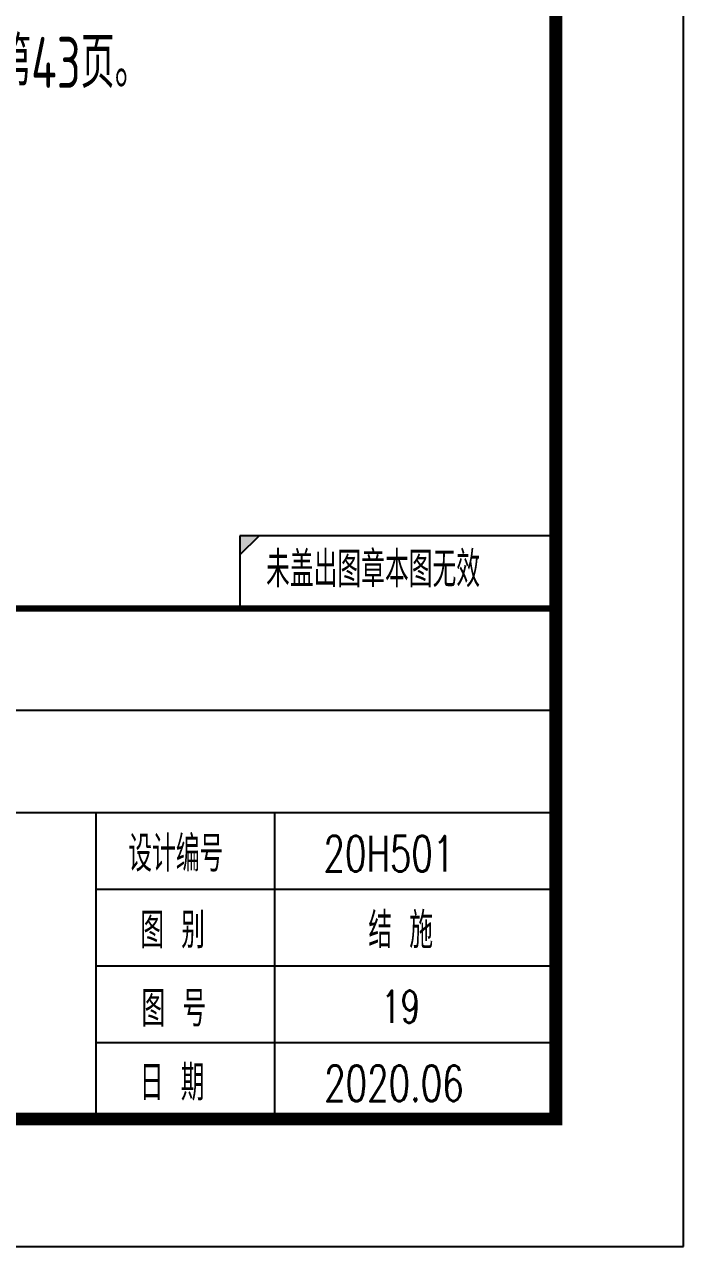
# Model space of a CAD drawing. Extents: x -2331248 to -1198620, y -977263 to -545844.
# Drawn here: x -1247144 to -1244563, y -855128 to -850339 of the extents above; entities that cross this region are included whole.
import ezdxf

# ---------------------------------------------------------------- set-up
doc = ezdxf.new("R2010")
doc.units = 0
doc.header["$LTSCALE"] = 1000
doc.header["$MEASUREMENT"] = 0
doc.layers.get('0').update_dxf_attribs({"linetype": 'CONTINUOUS'})
for name, color, linetype in [('PUB_TITLE', 4, 'CONTINUOUS'), ('t图框', 222, 'CONTINUOUS'), ('文字', 7, 'CONTINUOUS')]:
    doc.layers.add(name, color=color, linetype=linetype)
doc.styles.add('HZ', font='tssdeng.shx', dxfattribs={"width": 0.8, "bigfont": 'tssdchn.shx'})
doc.styles.add('房间名称', font='SIMPLEX', dxfattribs={"width": 0.7, "bigfont": '0HZTXT'})

# ---------------------------------------------------------------- blocks, each defined once
blk = doc.blocks.new('ASDDA')
blk.add_line((-273365.6, 3061618.4), (-273365.6, 3065618.4))
at = {"layer": 't图框'}
for p, q in [((-273365.6, 3066189.7), (-275839.4, 3066189.7)), ((-275839.4, 3066189.7), (-275839.4, 3065618.5)), ((-275839.4, 3066040.4), (-275690.1, 3066189.7)), ((-273365.6, 3066189.7), (-273365.6, 3061618.4)), ((-273365.6, 3065618.5), (-295865.6, 3065618.5)), ((-273365.6, 3064818.5), (-283365.6, 3064818.5)), ((-273365.6, 3064018.5), (-295865.6, 3064018.5)), ((-276965.6, 3061618.5), (-276965.6, 3064018.4)), ((-275565.6, 3061618.5), (-275565.6, 3064018.4)), ((-276965.6, 3063418.4), (-273365.6, 3063418.4)), ((-276965.6, 3062818.4), (-273365.6, 3062818.4)), ((-276965.6, 3062218.4), (-273365.6, 3062218.4)), ((-315865.6, 3061618.4), (-273365.6, 3061618.4))]:
    blk.add_line(p, q, dxfattribs=at)
at = {"layer": 't图框', "const_width": 50}
blk.add_lwpolyline([(-295865.6, 3061618.5), (-295865.6, 3065618.5), (-273365.6, 3065618.5)], dxfattribs=at)
at = {"layer": 't图框'}
blk.add_solid([(-275839.4, 3066040.4), (-275690.1, 3066189.7), (-275839.4, 3066040.4), (-275839.4, 3066189.7)], dxfattribs=at)
at = {"style": '房间名称', "width": 0.7}
for s, height, p in [('未盖出图章本图无效', 280, (-275634.7, 3065785.9)), ('设计编号', 280, (-276714, 3063556.8)), ('20H501', 280, (-275185.3, 3063556.8)), ('图 别', 280, (-276619.9, 3062956.8)), ('结 施', 280.01, (-274833.9, 3062956.8)), ('图 号', 280, (-276610.7, 3062342.5)), ('日 期', 280, (-276624.2, 3061762.4)), ('2020.06', 280, (-275179.3, 3061756.8))]:
    blk.add_text(s, height=height, dxfattribs=at).set_placement(p)

msp = doc.modelspace()

# ---------------------------------------------------------------- linework, layer by layer
at = {"layer": 'PUB_TITLE'}
msp.add_lwpolyline([(-1286613, -855128), (-1244563, -855128), (-1244563, -825428), (-1286613, -825428)], close=True, dxfattribs=at)
at = {"layer": 'PUB_TITLE', "const_width": 50}
msp.add_lwpolyline([(-1285363, -854628), (-1245063, -854628), (-1245063, -825928), (-1285363, -825928)], close=True, dxfattribs=at)

# ---------------------------------------------------------------- block references
at = {"lineweight": -3, "xscale": 0.5000067828223109, "yscale": 0.5000067832879722, "zscale": 0.5000067830419062}
msp.add_blockref('ASDDA', (-1108378.4, -2385458), dxfattribs=at)

# ---------------------------------------------------------------- texts
at = {"style": 'HZ', "width": 0.7}
msp.add_text('6.本图中梯板ATb-*滑动支座构造参见图集16G101-2第43页。', height=200, dxfattribs=at).set_placement((-1250571.4, -850588))
at = {"layer": '文字', "style": '房间名称', "width": 0.7}
msp.add_text('19', height=125.98, dxfattribs=at).set_placement((-1245746.6, -854250.7))

doc.saveas('drawing.dxf')
